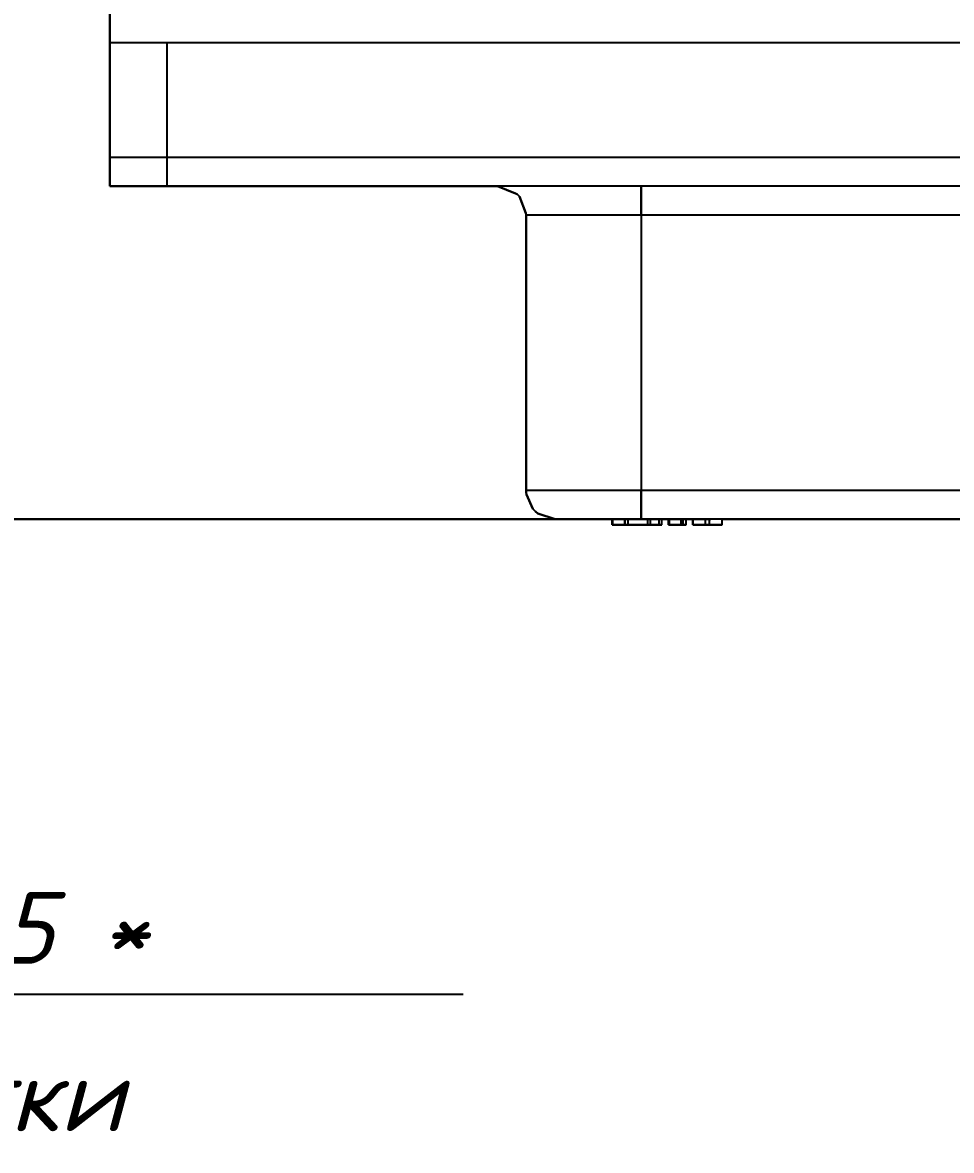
# Model space of a CAD drawing. Header units: inches. Extents: x 5 to 589, y -420 to -5.
# Drawn here: x 71.06 to 103.41, y -215.99 to -176.69 of the extents above; entities that cross this region are included whole.
import ezdxf

# ---------------------------------------------------------------- set-up
doc = ezdxf.new("R2010")
doc.units = ezdxf.units.IN
doc.header["$MEASUREMENT"] = 0
doc.styles.add('ISOCPEUR1', font='isocpeui.ttf', dxfattribs={"height": 4.7625})

msp = doc.modelspace()

# ---------------------------------------------------------------- linework, layer by layer
at = {"color": 7, "true_color": 0xffffff}
for p, q in [((74.093, -173.794), (74.093, -177.394)), ((74.093, -177.394), (74.093, -173.794)), ((74.093, -173.794), (74.093, -177.394)), ((74.093, -177.394), (74.093, -173.794)), ((74.093, -177.394), (74.093, -181.394)), ((74.143, -177.394), (74.093, -177.394)), ((74.093, -181.394), (74.093, -177.394)), ((74.093, -177.394), (74.093, -181.394)), ((74.143, -177.394), (74.093, -177.394)), ((74.093, -181.394), (74.093, -177.394)), ((74.291, -177.394), (74.143, -177.394)), ((135.723, -177.394), (74.143, -177.394)), ((74.291, -177.394), (74.143, -177.394)), ((135.723, -177.394), (74.143, -177.394)), ((74.529, -177.394), (74.291, -177.394)), ((74.529, -177.394), (74.291, -177.394)), ((74.845, -177.394), (74.529, -177.394)), ((74.845, -177.394), (74.529, -177.394)), ((75.225, -177.394), (74.845, -177.394)), ((75.225, -177.394), (74.845, -177.394)), ((75.647, -177.394), (75.225, -177.394)), ((75.647, -177.394), (75.225, -177.394)), ((76.093, -177.394), (75.647, -177.394)), ((76.093, -177.394), (75.647, -177.394)), ((133.773, -177.394), (76.093, -177.394)), ((76.093, -181.394), (76.093, -177.394)), ((133.773, -177.394), (76.093, -177.394)), ((76.093, -181.394), (76.093, -177.394)), ((74.093, -181.394), (74.093, -182.394)), ((74.143, -181.394), (74.093, -181.394)), ((74.093, -182.394), (74.093, -181.394)), ((74.143, -181.394), (74.093, -181.394)), ((74.093, -181.394), (74.093, -182.394)), ((74.143, -181.394), (74.093, -181.394)), ((74.093, -182.394), (74.093, -181.394)), ((74.143, -181.394), (74.093, -181.394)), ((74.291, -181.394), (74.143, -181.394)), ((74.291, -181.394), (74.143, -181.394)), ((74.291, -181.394), (74.143, -181.394)), ((74.291, -181.394), (74.143, -181.394)), ((74.529, -181.394), (74.291, -181.394)), ((74.529, -181.394), (74.291, -181.394)), ((74.529, -181.394), (74.291, -181.394)), ((74.529, -181.394), (74.291, -181.394)), ((74.845, -181.394), (74.529, -181.394)), ((74.845, -181.394), (74.529, -181.394)), ((74.845, -181.394), (74.529, -181.394)), ((74.845, -181.394), (74.529, -181.394)), ((75.225, -181.394), (74.845, -181.394)), ((75.225, -181.394), (74.845, -181.394)), ((75.225, -181.394), (74.845, -181.394)), ((75.225, -181.394), (74.845, -181.394)), ((75.647, -181.394), (75.225, -181.394)), ((75.647, -181.394), (75.225, -181.394)), ((75.647, -181.394), (75.225, -181.394)), ((75.647, -181.394), (75.225, -181.394)), ((76.093, -181.394), (75.647, -181.394)), ((76.093, -181.394), (75.647, -181.394)), ((76.093, -181.394), (75.647, -181.394)), ((76.093, -181.394), (75.647, -181.394)), ((133.773, -181.394), (76.093, -181.394)), ((133.773, -181.394), (76.093, -181.394)), ((76.093, -182.394), (76.093, -181.394)), ((133.773, -181.394), (76.093, -181.394)), ((133.773, -181.394), (76.093, -181.394)), ((76.093, -182.394), (76.093, -181.394)), ((74.093, -182.394), (76.093, -182.394)), ((74.143, -182.394), (74.093, -182.394)), ((74.093, -182.394), (76.093, -182.394)), ((74.143, -182.394), (74.093, -182.394)), ((74.291, -182.394), (74.143, -182.394)), ((74.291, -182.394), (74.143, -182.394)), ((74.529, -182.394), (74.291, -182.394)), ((74.529, -182.394), (74.291, -182.394)), ((74.845, -182.394), (74.529, -182.394)), ((74.845, -182.394), (74.529, -182.394)), ((75.225, -182.394), (74.845, -182.394)), ((75.225, -182.394), (74.845, -182.394)), ((75.647, -182.394), (75.225, -182.394)), ((75.647, -182.394), (75.225, -182.394)), ((76.093, -182.394), (75.647, -182.394)), ((76.093, -182.394), (75.647, -182.394)), ((76.093, -182.394), (87.603, -182.394)), ((133.773, -182.394), (76.093, -182.394)), ((76.093, -182.394), (87.603, -182.394)), ((133.773, -182.394), (76.093, -182.394)), ((87.603, -182.394), (88.227, -182.644)), ((88.227, -182.644), (87.603, -182.394)), ((87.603, -182.394), (88.227, -182.644)), ((88.227, -182.644), (87.603, -182.394)), ((88.227, -182.644), (88.291, -182.668)), ((88.291, -182.668), (88.227, -182.644)), ((88.227, -182.644), (88.291, -182.668)), ((88.291, -182.668), (88.227, -182.644)), ((88.291, -182.668), (88.325, -182.702)), ((88.325, -182.702), (88.291, -182.668)), ((88.291, -182.668), (88.325, -182.702)), ((88.325, -182.702), (88.291, -182.668)), ((88.325, -182.702), (88.349, -182.728)), ((88.349, -182.728), (88.325, -182.702)), ((88.325, -182.702), (88.349, -182.728)), ((88.349, -182.728), (88.325, -182.702)), ((88.349, -182.728), (88.371, -182.754)), ((88.371, -182.754), (88.349, -182.728)), ((88.349, -182.728), (88.371, -182.754)), ((88.371, -182.754), (88.349, -182.728)), ((88.371, -182.754), (88.587, -183.328)), ((88.587, -183.328), (88.371, -182.754)), ((88.371, -182.754), (88.587, -183.328)), ((88.587, -183.328), (88.371, -182.754)), ((92.603, -182.394), (92.603, -193.968)), ((92.603, -182.418), (92.603, -182.394)), ((92.603, -182.394), (92.603, -193.968)), ((92.603, -182.418), (92.603, -182.394)), ((92.603, -182.492), (92.603, -182.418)), ((92.603, -182.492), (92.603, -182.418)), ((92.603, -182.612), (92.603, -182.492)), ((92.603, -182.612), (92.603, -182.492)), ((92.603, -182.77), (92.603, -182.612)), ((92.603, -182.77), (92.603, -182.612)), ((92.603, -182.96), (92.603, -182.77)), ((92.603, -182.96), (92.603, -182.77)), ((92.603, -183.172), (92.603, -182.96)), ((92.603, -183.172), (92.603, -182.96)), ((88.587, -183.328), (88.603, -183.394)), ((88.603, -183.394), (88.587, -183.328)), ((88.587, -183.328), (88.603, -183.394)), ((88.603, -183.394), (88.587, -183.328)), ((88.603, -183.394), (88.603, -192.994)), ((88.615, -183.394), (88.603, -183.394)), ((88.603, -186.41), (88.603, -183.394)), ((88.603, -183.394), (88.603, -192.994)), ((88.615, -183.394), (88.603, -183.394)), ((88.603, -186.41), (88.603, -183.394)), ((88.815, -183.394), (88.615, -183.394)), ((88.815, -183.394), (88.615, -183.394)), ((89.247, -183.394), (88.815, -183.394)), ((89.247, -183.394), (88.815, -183.394)), ((89.887, -183.394), (89.247, -183.394)), ((89.887, -183.394), (89.247, -183.394)), ((90.693, -183.394), (89.887, -183.394)), ((90.693, -183.394), (89.887, -183.394)), ((91.617, -183.394), (90.693, -183.394)), ((91.617, -183.394), (90.693, -183.394)), ((92.603, -183.394), (91.617, -183.394)), ((92.603, -183.394), (91.617, -183.394)), ((92.603, -183.394), (92.603, -183.172)), ((92.603, -183.394), (92.603, -183.172)), ((92.603, -183.394), (92.603, -192.994)), ((117.263, -183.394), (92.603, -183.394)), ((92.603, -183.394), (92.603, -192.994)), ((117.263, -183.394), (92.603, -183.394)), ((88.603, -192.994), (88.603, -186.41)), ((88.603, -192.994), (88.603, -186.41)), ((88.603, -192.994), (88.605, -193.064)), ((88.615, -192.994), (88.603, -192.994)), ((88.605, -193.064), (88.603, -192.994)), ((88.603, -192.994), (88.605, -193.064)), ((88.615, -192.994), (88.603, -192.994)), ((88.605, -193.064), (88.603, -192.994)), ((88.605, -193.064), (88.613, -193.138)), ((88.613, -193.138), (88.605, -193.064)), ((88.605, -193.064), (88.613, -193.138)), ((88.613, -193.138), (88.605, -193.064)), ((88.613, -193.138), (88.837, -193.638)), ((88.837, -193.638), (88.613, -193.138)), ((88.613, -193.138), (88.837, -193.638)), ((88.837, -193.638), (88.613, -193.138)), ((88.815, -192.994), (88.615, -192.994)), ((88.815, -192.994), (88.615, -192.994)), ((89.247, -192.994), (88.815, -192.994)), ((89.247, -192.994), (88.815, -192.994)), ((89.887, -192.994), (89.247, -192.994)), ((89.887, -192.994), (89.247, -192.994)), ((90.693, -192.994), (89.887, -192.994)), ((90.693, -192.994), (89.887, -192.994)), ((91.617, -192.994), (90.693, -192.994)), ((91.617, -192.994), (90.693, -192.994)), ((92.603, -192.994), (91.617, -192.994)), ((92.603, -192.994), (91.617, -192.994)), ((117.263, -192.994), (92.603, -192.994)), ((92.603, -193.216), (92.603, -192.994)), ((117.263, -192.994), (92.603, -192.994)), ((92.603, -193.216), (92.603, -192.994)), ((92.603, -193.428), (92.603, -193.216)), ((92.603, -193.428), (92.603, -193.216)), ((88.837, -193.638), (88.873, -193.678)), ((88.873, -193.678), (88.837, -193.638)), ((88.837, -193.638), (88.873, -193.678)), ((88.873, -193.678), (88.837, -193.638)), ((88.873, -193.678), (88.923, -193.726)), ((88.923, -193.726), (88.873, -193.678)), ((88.873, -193.678), (88.923, -193.726)), ((88.923, -193.726), (88.873, -193.678)), ((88.923, -193.726), (89.003, -193.794)), ((89.003, -193.794), (88.923, -193.726)), ((88.923, -193.726), (89.003, -193.794)), ((89.003, -193.794), (88.923, -193.726)), ((92.603, -193.618), (92.603, -193.428)), ((92.603, -193.618), (92.603, -193.428)), ((92.603, -193.776), (92.603, -193.618)), ((92.603, -193.776), (92.603, -193.618)), ((92.603, -193.894), (92.603, -193.776)), ((92.603, -193.894), (92.603, -193.776)), ((89.003, -193.794), (89.611, -193.994)), ((89.611, -193.994), (89.003, -193.794)), ((89.003, -193.794), (89.611, -193.994)), ((89.611, -193.994), (89.003, -193.794)), ((89.611, -193.994), (91.595, -193.994)), ((89.741, -193.994), (89.611, -193.994)), ((89.611, -193.994), (91.595, -193.994)), ((89.741, -193.994), (89.611, -193.994)), ((90.009, -193.994), (89.741, -193.994)), ((90.009, -193.994), (89.741, -193.994)), ((90.413, -193.994), (90.009, -193.994)), ((90.413, -193.994), (90.009, -193.994)), ((90.923, -193.994), (90.413, -193.994)), ((90.923, -193.994), (90.413, -193.994)), ((90.923, -193.994), (90.413, -193.994)), ((90.923, -193.994), (90.413, -193.994)), ((91.499, -193.994), (90.923, -193.994)), ((91.499, -193.994), (90.923, -193.994)), ((92.059, -193.994), (91.499, -193.994)), ((92.059, -193.994), (91.499, -193.994)), ((91.595, -193.994), (91.595, -194.194)), ((91.595, -194.194), (91.595, -193.994)), ((91.595, -193.994), (91.595, -194.194)), ((91.595, -194.194), (91.595, -193.994)), ((91.621, -194.194), (91.621, -193.994)), ((91.621, -194.194), (91.621, -193.994)), ((92.037, -194.194), (92.037, -193.994)), ((92.037, -194.194), (92.037, -193.994)), ((92.049, -194.194), (92.049, -193.994)), ((92.049, -194.194), (92.049, -193.994)), ((92.603, -193.994), (92.059, -193.994)), ((92.603, -193.994), (92.059, -193.994)), ((92.149, -194.194), (92.149, -193.994)), ((92.149, -194.194), (92.149, -193.994)), ((92.603, -193.968), (92.603, -193.894)), ((92.603, -193.968), (92.603, -193.894)), ((92.603, -193.994), (92.603, -193.968)), ((92.603, -193.994), (92.603, -193.968)), ((117.263, -193.994), (92.603, -193.994)), ((117.263, -193.994), (92.603, -193.994)), ((92.839, -194.194), (92.839, -193.994)), ((92.839, -194.194), (92.839, -193.994)), ((92.937, -194.194), (92.937, -193.994)), ((92.937, -194.194), (92.937, -193.994)), ((93.229, -194.194), (93.229, -193.994)), ((93.229, -194.194), (93.229, -193.994)), ((93.327, -194.194), (93.327, -193.994)), ((93.327, -193.994), (93.561, -193.994)), ((93.327, -194.194), (93.327, -193.994)), ((93.327, -194.194), (93.327, -193.994)), ((93.327, -193.994), (93.561, -193.994)), ((93.327, -194.194), (93.327, -193.994)), ((93.561, -193.994), (93.561, -194.194)), ((93.561, -194.194), (93.561, -193.994)), ((93.561, -193.994), (93.561, -194.194)), ((93.561, -194.194), (93.561, -193.994)), ((93.589, -194.194), (93.589, -193.994)), ((93.589, -194.194), (93.589, -193.994)), ((94.003, -194.194), (94.003, -193.994)), ((94.003, -194.194), (94.003, -193.994)), ((94.071, -194.194), (94.071, -193.994)), ((94.071, -194.194), (94.071, -193.994)), ((94.171, -194.194), (94.171, -193.994)), ((94.171, -193.994), (94.407, -193.994)), ((94.171, -194.194), (94.171, -193.994)), ((94.171, -194.194), (94.171, -193.994)), ((94.171, -193.994), (94.407, -193.994)), ((94.171, -194.194), (94.171, -193.994)), ((94.407, -193.994), (94.407, -194.194)), ((94.407, -194.194), (94.407, -193.994)), ((94.407, -193.994), (94.407, -194.194)), ((94.407, -194.194), (94.407, -193.994)), ((94.849, -194.194), (94.849, -193.994)), ((94.849, -194.194), (94.849, -193.994)), ((94.989, -194.194), (94.989, -193.994)), ((94.989, -194.194), (94.989, -193.994)), ((95.433, -194.194), (95.433, -193.994)), ((95.433, -193.994), (115.481, -193.994)), ((95.433, -194.194), (95.433, -193.994)), ((95.433, -194.194), (95.433, -193.994)), ((95.433, -193.994), (115.481, -193.994)), ((95.433, -194.194), (95.433, -193.994)), ((91.595, -194.194), (91.621, -194.194)), ((91.621, -194.194), (91.595, -194.194)), ((91.595, -194.194), (91.621, -194.194)), ((91.621, -194.194), (91.595, -194.194)), ((91.621, -194.194), (92.037, -194.194)), ((92.037, -194.194), (91.621, -194.194)), ((91.621, -194.194), (92.037, -194.194)), ((92.037, -194.194), (91.621, -194.194)), ((92.037, -194.194), (92.049, -194.194)), ((92.075, -194.194), (92.037, -194.194)), ((92.037, -194.194), (92.049, -194.194)), ((92.075, -194.194), (92.037, -194.194)), ((92.049, -194.194), (92.149, -194.194)), ((92.075, -194.194), (92.049, -194.194)), ((92.049, -194.194), (92.149, -194.194)), ((92.075, -194.194), (92.049, -194.194)), ((92.149, -194.194), (92.075, -194.194)), ((92.149, -194.194), (92.075, -194.194)), ((92.149, -194.194), (92.839, -194.194)), ((92.839, -194.194), (92.149, -194.194)), ((92.149, -194.194), (92.839, -194.194)), ((92.839, -194.194), (92.149, -194.194)), ((92.839, -194.194), (92.937, -194.194)), ((93.229, -194.194), (92.839, -194.194)), ((92.907, -194.194), (92.839, -194.194)), ((92.839, -194.194), (92.937, -194.194)), ((93.229, -194.194), (92.839, -194.194)), ((92.907, -194.194), (92.839, -194.194)), ((92.937, -194.194), (92.907, -194.194)), ((92.937, -194.194), (92.907, -194.194)), ((92.937, -194.194), (93.229, -194.194)), ((92.937, -194.194), (93.229, -194.194)), ((93.229, -194.194), (93.327, -194.194)), ((93.297, -194.194), (93.229, -194.194)), ((93.229, -194.194), (93.327, -194.194)), ((93.297, -194.194), (93.229, -194.194)), ((93.327, -194.194), (93.297, -194.194)), ((93.327, -194.194), (93.297, -194.194)), ((93.561, -194.194), (93.589, -194.194)), ((93.589, -194.194), (93.561, -194.194)), ((93.561, -194.194), (93.589, -194.194)), ((93.589, -194.194), (93.561, -194.194)), ((93.589, -194.194), (94.003, -194.194)), ((94.003, -194.194), (93.589, -194.194)), ((93.589, -194.194), (94.003, -194.194)), ((94.003, -194.194), (93.589, -194.194)), ((94.003, -194.194), (94.071, -194.194)), ((94.071, -194.194), (94.003, -194.194)), ((94.003, -194.194), (94.071, -194.194)), ((94.071, -194.194), (94.003, -194.194)), ((94.071, -194.194), (94.171, -194.194)), ((94.145, -194.194), (94.071, -194.194)), ((94.071, -194.194), (94.171, -194.194)), ((94.145, -194.194), (94.071, -194.194)), ((94.171, -194.194), (94.145, -194.194)), ((94.171, -194.194), (94.145, -194.194)), ((94.407, -194.194), (94.849, -194.194)), ((94.423, -194.194), (94.407, -194.194)), ((94.407, -194.194), (94.849, -194.194)), ((94.423, -194.194), (94.407, -194.194)), ((94.453, -194.194), (94.423, -194.194)), ((94.453, -194.194), (94.423, -194.194)), ((94.521, -194.194), (94.453, -194.194)), ((94.521, -194.194), (94.453, -194.194)), ((94.615, -194.194), (94.521, -194.194)), ((94.615, -194.194), (94.521, -194.194)), ((94.725, -194.194), (94.615, -194.194)), ((94.725, -194.194), (94.615, -194.194)), ((94.849, -194.194), (94.725, -194.194)), ((94.849, -194.194), (94.725, -194.194)), ((94.849, -194.194), (94.989, -194.194)), ((94.989, -194.194), (94.849, -194.194)), ((94.849, -194.194), (94.989, -194.194)), ((94.989, -194.194), (94.849, -194.194)), ((94.989, -194.194), (95.433, -194.194)), ((95.113, -194.194), (94.989, -194.194)), ((94.989, -194.194), (95.433, -194.194)), ((95.113, -194.194), (94.989, -194.194)), ((95.189, -194.194), (95.113, -194.194)), ((95.189, -194.194), (95.113, -194.194)), ((95.285, -194.194), (95.189, -194.194)), ((95.285, -194.194), (95.189, -194.194)), ((95.367, -194.194), (95.285, -194.194)), ((95.367, -194.194), (95.285, -194.194)), ((95.417, -194.194), (95.367, -194.194)), ((95.417, -194.194), (95.367, -194.194)), ((95.433, -194.194), (95.417, -194.194)), ((95.433, -194.194), (95.417, -194.194))]:
    msp.add_line(p, q, dxfattribs=at)
at = {"color": 18, "true_color": 0x000000}
for p, q in [((74.093, -173.794), (74.093, -177.394)), ((74.093, -177.394), (74.093, -173.794)), ((74.093, -173.794), (74.093, -177.394)), ((74.093, -177.394), (74.093, -173.794)), ((74.093, -177.394), (74.093, -181.394)), ((74.143, -177.394), (74.093, -177.394)), ((74.093, -181.394), (74.093, -177.394)), ((74.093, -177.394), (74.093, -181.394)), ((74.143, -177.394), (74.093, -177.394)), ((74.093, -181.394), (74.093, -177.394)), ((74.291, -177.394), (74.143, -177.394)), ((135.723, -177.394), (74.143, -177.394)), ((74.291, -177.394), (74.143, -177.394)), ((135.723, -177.394), (74.143, -177.394)), ((74.529, -177.394), (74.291, -177.394)), ((74.529, -177.394), (74.291, -177.394)), ((74.845, -177.394), (74.529, -177.394)), ((74.845, -177.394), (74.529, -177.394)), ((75.225, -177.394), (74.845, -177.394)), ((75.225, -177.394), (74.845, -177.394)), ((75.647, -177.394), (75.225, -177.394)), ((75.647, -177.394), (75.225, -177.394)), ((76.093, -177.394), (75.647, -177.394)), ((76.093, -177.394), (75.647, -177.394)), ((133.773, -177.394), (76.093, -177.394)), ((76.093, -181.394), (76.093, -177.394)), ((133.773, -177.394), (76.093, -177.394)), ((76.093, -181.394), (76.093, -177.394)), ((74.093, -181.394), (74.093, -182.394)), ((74.143, -181.394), (74.093, -181.394)), ((74.093, -182.394), (74.093, -181.394)), ((74.143, -181.394), (74.093, -181.394)), ((74.093, -181.394), (74.093, -182.394)), ((74.143, -181.394), (74.093, -181.394)), ((74.093, -182.394), (74.093, -181.394)), ((74.143, -181.394), (74.093, -181.394)), ((74.291, -181.394), (74.143, -181.394)), ((74.291, -181.394), (74.143, -181.394)), ((74.291, -181.394), (74.143, -181.394)), ((74.291, -181.394), (74.143, -181.394)), ((74.529, -181.394), (74.291, -181.394)), ((74.529, -181.394), (74.291, -181.394)), ((74.529, -181.394), (74.291, -181.394)), ((74.529, -181.394), (74.291, -181.394)), ((74.845, -181.394), (74.529, -181.394)), ((74.845, -181.394), (74.529, -181.394)), ((74.845, -181.394), (74.529, -181.394)), ((74.845, -181.394), (74.529, -181.394)), ((75.225, -181.394), (74.845, -181.394)), ((75.225, -181.394), (74.845, -181.394)), ((75.225, -181.394), (74.845, -181.394)), ((75.225, -181.394), (74.845, -181.394)), ((75.647, -181.394), (75.225, -181.394)), ((75.647, -181.394), (75.225, -181.394)), ((75.647, -181.394), (75.225, -181.394)), ((75.647, -181.394), (75.225, -181.394)), ((76.093, -181.394), (75.647, -181.394)), ((76.093, -181.394), (75.647, -181.394)), ((76.093, -181.394), (75.647, -181.394)), ((76.093, -181.394), (75.647, -181.394)), ((133.773, -181.394), (76.093, -181.394)), ((133.773, -181.394), (76.093, -181.394)), ((76.093, -182.394), (76.093, -181.394)), ((133.773, -181.394), (76.093, -181.394)), ((133.773, -181.394), (76.093, -181.394)), ((76.093, -182.394), (76.093, -181.394)), ((74.093, -182.394), (76.093, -182.394)), ((74.143, -182.394), (74.093, -182.394)), ((74.093, -182.394), (76.093, -182.394)), ((74.143, -182.394), (74.093, -182.394)), ((74.291, -182.394), (74.143, -182.394)), ((74.291, -182.394), (74.143, -182.394)), ((74.529, -182.394), (74.291, -182.394)), ((74.529, -182.394), (74.291, -182.394)), ((74.845, -182.394), (74.529, -182.394)), ((74.845, -182.394), (74.529, -182.394)), ((75.225, -182.394), (74.845, -182.394)), ((75.225, -182.394), (74.845, -182.394)), ((75.647, -182.394), (75.225, -182.394)), ((75.647, -182.394), (75.225, -182.394)), ((76.093, -182.394), (75.647, -182.394)), ((76.093, -182.394), (75.647, -182.394)), ((76.093, -182.394), (87.603, -182.394)), ((133.773, -182.394), (76.093, -182.394)), ((76.093, -182.394), (87.603, -182.394)), ((133.773, -182.394), (76.093, -182.394)), ((87.603, -182.394), (88.227, -182.644)), ((88.227, -182.644), (87.603, -182.394)), ((87.603, -182.394), (88.227, -182.644)), ((88.227, -182.644), (87.603, -182.394)), ((88.227, -182.644), (88.291, -182.668)), ((88.291, -182.668), (88.227, -182.644)), ((88.227, -182.644), (88.291, -182.668)), ((88.291, -182.668), (88.227, -182.644)), ((88.291, -182.668), (88.325, -182.702)), ((88.325, -182.702), (88.291, -182.668)), ((88.291, -182.668), (88.325, -182.702)), ((88.325, -182.702), (88.291, -182.668)), ((88.325, -182.702), (88.349, -182.728)), ((88.349, -182.728), (88.325, -182.702)), ((88.325, -182.702), (88.349, -182.728)), ((88.349, -182.728), (88.325, -182.702)), ((88.349, -182.728), (88.371, -182.754)), ((88.371, -182.754), (88.349, -182.728)), ((88.349, -182.728), (88.371, -182.754)), ((88.371, -182.754), (88.349, -182.728)), ((88.371, -182.754), (88.587, -183.328)), ((88.587, -183.328), (88.371, -182.754)), ((88.371, -182.754), (88.587, -183.328)), ((88.587, -183.328), (88.371, -182.754)), ((92.603, -182.394), (92.603, -193.968)), ((92.603, -182.418), (92.603, -182.394)), ((92.603, -182.394), (92.603, -193.968)), ((92.603, -182.418), (92.603, -182.394)), ((92.603, -182.492), (92.603, -182.418)), ((92.603, -182.492), (92.603, -182.418)), ((92.603, -182.612), (92.603, -182.492)), ((92.603, -182.612), (92.603, -182.492)), ((92.603, -182.77), (92.603, -182.612)), ((92.603, -182.77), (92.603, -182.612)), ((92.603, -182.96), (92.603, -182.77)), ((92.603, -182.96), (92.603, -182.77)), ((92.603, -183.172), (92.603, -182.96)), ((92.603, -183.172), (92.603, -182.96)), ((88.587, -183.328), (88.603, -183.394)), ((88.603, -183.394), (88.587, -183.328)), ((88.587, -183.328), (88.603, -183.394)), ((88.603, -183.394), (88.587, -183.328)), ((88.603, -183.394), (88.603, -192.994)), ((88.615, -183.394), (88.603, -183.394)), ((88.603, -186.41), (88.603, -183.394)), ((88.603, -183.394), (88.603, -192.994)), ((88.615, -183.394), (88.603, -183.394)), ((88.603, -186.41), (88.603, -183.394)), ((88.815, -183.394), (88.615, -183.394)), ((88.815, -183.394), (88.615, -183.394)), ((89.247, -183.394), (88.815, -183.394)), ((89.247, -183.394), (88.815, -183.394)), ((89.887, -183.394), (89.247, -183.394)), ((89.887, -183.394), (89.247, -183.394)), ((90.693, -183.394), (89.887, -183.394)), ((90.693, -183.394), (89.887, -183.394)), ((91.617, -183.394), (90.693, -183.394)), ((91.617, -183.394), (90.693, -183.394)), ((92.603, -183.394), (91.617, -183.394)), ((92.603, -183.394), (91.617, -183.394)), ((92.603, -183.394), (92.603, -183.172)), ((92.603, -183.394), (92.603, -183.172)), ((92.603, -183.394), (92.603, -192.994)), ((117.263, -183.394), (92.603, -183.394)), ((92.603, -183.394), (92.603, -192.994)), ((117.263, -183.394), (92.603, -183.394)), ((88.603, -192.994), (88.603, -186.41)), ((88.603, -192.994), (88.603, -186.41)), ((88.603, -192.994), (88.605, -193.064)), ((88.615, -192.994), (88.603, -192.994)), ((88.605, -193.064), (88.603, -192.994)), ((88.603, -192.994), (88.605, -193.064)), ((88.615, -192.994), (88.603, -192.994)), ((88.605, -193.064), (88.603, -192.994)), ((88.605, -193.064), (88.613, -193.138)), ((88.613, -193.138), (88.605, -193.064)), ((88.605, -193.064), (88.613, -193.138)), ((88.613, -193.138), (88.605, -193.064)), ((88.613, -193.138), (88.837, -193.638)), ((88.837, -193.638), (88.613, -193.138)), ((88.613, -193.138), (88.837, -193.638)), ((88.837, -193.638), (88.613, -193.138)), ((88.815, -192.994), (88.615, -192.994)), ((88.815, -192.994), (88.615, -192.994)), ((89.247, -192.994), (88.815, -192.994)), ((89.247, -192.994), (88.815, -192.994)), ((89.887, -192.994), (89.247, -192.994)), ((89.887, -192.994), (89.247, -192.994)), ((90.693, -192.994), (89.887, -192.994)), ((90.693, -192.994), (89.887, -192.994)), ((91.617, -192.994), (90.693, -192.994)), ((91.617, -192.994), (90.693, -192.994)), ((92.603, -192.994), (91.617, -192.994)), ((92.603, -192.994), (91.617, -192.994)), ((117.263, -192.994), (92.603, -192.994)), ((92.603, -193.216), (92.603, -192.994)), ((117.263, -192.994), (92.603, -192.994)), ((92.603, -193.216), (92.603, -192.994)), ((92.603, -193.428), (92.603, -193.216)), ((92.603, -193.428), (92.603, -193.216)), ((88.837, -193.638), (88.873, -193.678)), ((88.873, -193.678), (88.837, -193.638)), ((88.837, -193.638), (88.873, -193.678)), ((88.873, -193.678), (88.837, -193.638)), ((88.873, -193.678), (88.923, -193.726)), ((88.923, -193.726), (88.873, -193.678)), ((88.873, -193.678), (88.923, -193.726)), ((88.923, -193.726), (88.873, -193.678)), ((88.923, -193.726), (89.003, -193.794)), ((89.003, -193.794), (88.923, -193.726)), ((88.923, -193.726), (89.003, -193.794)), ((89.003, -193.794), (88.923, -193.726)), ((92.603, -193.618), (92.603, -193.428)), ((92.603, -193.618), (92.603, -193.428)), ((92.603, -193.776), (92.603, -193.618)), ((92.603, -193.776), (92.603, -193.618)), ((92.603, -193.894), (92.603, -193.776)), ((92.603, -193.894), (92.603, -193.776)), ((95.033, -193.994), (32.051, -193.994)), ((32.051, -193.994), (95.033, -193.994)), ((89.003, -193.794), (89.611, -193.994)), ((89.611, -193.994), (89.003, -193.794)), ((89.003, -193.794), (89.611, -193.994)), ((89.611, -193.994), (89.003, -193.794)), ((89.611, -193.994), (91.595, -193.994)), ((89.741, -193.994), (89.611, -193.994)), ((89.611, -193.994), (91.595, -193.994)), ((89.741, -193.994), (89.611, -193.994)), ((90.009, -193.994), (89.741, -193.994)), ((90.009, -193.994), (89.741, -193.994)), ((90.413, -193.994), (90.009, -193.994)), ((90.413, -193.994), (90.009, -193.994)), ((90.923, -193.994), (90.413, -193.994)), ((90.923, -193.994), (90.413, -193.994)), ((90.923, -193.994), (90.413, -193.994)), ((90.923, -193.994), (90.413, -193.994)), ((91.499, -193.994), (90.923, -193.994)), ((91.499, -193.994), (90.923, -193.994)), ((92.059, -193.994), (91.499, -193.994)), ((92.059, -193.994), (91.499, -193.994)), ((91.595, -193.994), (91.595, -194.194)), ((91.595, -194.194), (91.595, -193.994)), ((91.595, -193.994), (91.595, -194.194)), ((91.595, -194.194), (91.595, -193.994)), ((91.621, -194.194), (91.621, -193.994)), ((91.621, -194.194), (91.621, -193.994)), ((92.037, -194.194), (92.037, -193.994)), ((92.037, -194.194), (92.037, -193.994)), ((92.049, -194.194), (92.049, -193.994)), ((92.049, -194.194), (92.049, -193.994)), ((92.603, -193.994), (92.059, -193.994)), ((92.603, -193.994), (92.059, -193.994)), ((92.149, -194.194), (92.149, -193.994)), ((92.149, -194.194), (92.149, -193.994)), ((92.603, -193.968), (92.603, -193.894)), ((92.603, -193.968), (92.603, -193.894)), ((92.603, -193.994), (92.603, -193.968)), ((92.603, -193.994), (92.603, -193.968)), ((117.263, -193.994), (92.603, -193.994)), ((117.263, -193.994), (92.603, -193.994)), ((92.839, -194.194), (92.839, -193.994)), ((92.839, -194.194), (92.839, -193.994)), ((92.937, -194.194), (92.937, -193.994)), ((92.937, -194.194), (92.937, -193.994)), ((93.229, -194.194), (93.229, -193.994)), ((93.229, -194.194), (93.229, -193.994)), ((93.327, -194.194), (93.327, -193.994)), ((93.327, -193.994), (93.561, -193.994)), ((93.327, -194.194), (93.327, -193.994)), ((93.327, -194.194), (93.327, -193.994)), ((93.327, -193.994), (93.561, -193.994)), ((93.327, -194.194), (93.327, -193.994)), ((93.561, -193.994), (93.561, -194.194)), ((93.561, -194.194), (93.561, -193.994)), ((93.561, -193.994), (93.561, -194.194)), ((93.561, -194.194), (93.561, -193.994)), ((93.589, -194.194), (93.589, -193.994)), ((93.589, -194.194), (93.589, -193.994)), ((94.003, -194.194), (94.003, -193.994)), ((94.003, -194.194), (94.003, -193.994)), ((94.071, -194.194), (94.071, -193.994)), ((94.071, -194.194), (94.071, -193.994)), ((94.171, -194.194), (94.171, -193.994)), ((94.171, -193.994), (94.407, -193.994)), ((94.171, -194.194), (94.171, -193.994)), ((94.171, -194.194), (94.171, -193.994)), ((94.171, -193.994), (94.407, -193.994)), ((94.171, -194.194), (94.171, -193.994)), ((94.407, -193.994), (94.407, -194.194)), ((94.407, -194.194), (94.407, -193.994)), ((94.407, -193.994), (94.407, -194.194)), ((94.407, -194.194), (94.407, -193.994)), ((94.849, -194.194), (94.849, -193.994)), ((94.849, -194.194), (94.849, -193.994)), ((94.989, -194.194), (94.989, -193.994)), ((94.989, -194.194), (94.989, -193.994)), ((95.433, -194.194), (95.433, -193.994)), ((95.433, -193.994), (115.481, -193.994)), ((95.433, -194.194), (95.433, -193.994)), ((95.433, -194.194), (95.433, -193.994)), ((95.433, -193.994), (115.481, -193.994)), ((95.433, -194.194), (95.433, -193.994)), ((91.595, -194.194), (91.621, -194.194)), ((91.621, -194.194), (91.595, -194.194)), ((91.595, -194.194), (91.621, -194.194)), ((91.621, -194.194), (91.595, -194.194)), ((91.621, -194.194), (92.037, -194.194)), ((92.037, -194.194), (91.621, -194.194)), ((91.621, -194.194), (92.037, -194.194)), ((92.037, -194.194), (91.621, -194.194)), ((92.037, -194.194), (92.049, -194.194)), ((92.075, -194.194), (92.037, -194.194)), ((92.037, -194.194), (92.049, -194.194)), ((92.075, -194.194), (92.037, -194.194)), ((92.049, -194.194), (92.149, -194.194)), ((92.075, -194.194), (92.049, -194.194)), ((92.049, -194.194), (92.149, -194.194)), ((92.075, -194.194), (92.049, -194.194)), ((92.149, -194.194), (92.075, -194.194)), ((92.149, -194.194), (92.075, -194.194)), ((92.149, -194.194), (92.839, -194.194)), ((92.839, -194.194), (92.149, -194.194)), ((92.149, -194.194), (92.839, -194.194)), ((92.839, -194.194), (92.149, -194.194)), ((92.839, -194.194), (92.937, -194.194)), ((93.229, -194.194), (92.839, -194.194)), ((92.907, -194.194), (92.839, -194.194)), ((92.839, -194.194), (92.937, -194.194)), ((93.229, -194.194), (92.839, -194.194)), ((92.907, -194.194), (92.839, -194.194)), ((92.937, -194.194), (92.907, -194.194)), ((92.937, -194.194), (92.907, -194.194)), ((92.937, -194.194), (93.229, -194.194)), ((92.937, -194.194), (93.229, -194.194)), ((93.229, -194.194), (93.327, -194.194)), ((93.297, -194.194), (93.229, -194.194)), ((93.229, -194.194), (93.327, -194.194)), ((93.297, -194.194), (93.229, -194.194)), ((93.327, -194.194), (93.297, -194.194)), ((93.327, -194.194), (93.297, -194.194)), ((93.561, -194.194), (93.589, -194.194)), ((93.589, -194.194), (93.561, -194.194)), ((93.561, -194.194), (93.589, -194.194)), ((93.589, -194.194), (93.561, -194.194)), ((93.589, -194.194), (94.003, -194.194)), ((94.003, -194.194), (93.589, -194.194)), ((93.589, -194.194), (94.003, -194.194)), ((94.003, -194.194), (93.589, -194.194)), ((94.003, -194.194), (94.071, -194.194)), ((94.071, -194.194), (94.003, -194.194)), ((94.003, -194.194), (94.071, -194.194)), ((94.071, -194.194), (94.003, -194.194)), ((94.071, -194.194), (94.171, -194.194)), ((94.145, -194.194), (94.071, -194.194)), ((94.071, -194.194), (94.171, -194.194)), ((94.145, -194.194), (94.071, -194.194)), ((94.171, -194.194), (94.145, -194.194)), ((94.171, -194.194), (94.145, -194.194)), ((94.407, -194.194), (94.849, -194.194)), ((94.423, -194.194), (94.407, -194.194)), ((94.407, -194.194), (94.849, -194.194)), ((94.423, -194.194), (94.407, -194.194)), ((94.453, -194.194), (94.423, -194.194)), ((94.453, -194.194), (94.423, -194.194)), ((94.521, -194.194), (94.453, -194.194)), ((94.521, -194.194), (94.453, -194.194)), ((94.615, -194.194), (94.521, -194.194)), ((94.615, -194.194), (94.521, -194.194)), ((94.725, -194.194), (94.615, -194.194)), ((94.725, -194.194), (94.615, -194.194)), ((94.849, -194.194), (94.725, -194.194)), ((94.849, -194.194), (94.725, -194.194)), ((94.849, -194.194), (94.989, -194.194)), ((94.989, -194.194), (94.849, -194.194)), ((94.849, -194.194), (94.989, -194.194)), ((94.989, -194.194), (94.849, -194.194)), ((94.989, -194.194), (95.433, -194.194)), ((95.113, -194.194), (94.989, -194.194)), ((94.989, -194.194), (95.433, -194.194)), ((95.113, -194.194), (94.989, -194.194)), ((95.189, -194.194), (95.113, -194.194)), ((95.189, -194.194), (95.113, -194.194)), ((95.285, -194.194), (95.189, -194.194)), ((95.285, -194.194), (95.189, -194.194)), ((95.367, -194.194), (95.285, -194.194)), ((95.367, -194.194), (95.285, -194.194)), ((95.417, -194.194), (95.367, -194.194)), ((95.417, -194.194), (95.367, -194.194)), ((95.433, -194.194), (95.417, -194.194)), ((95.433, -194.194), (95.417, -194.194)), ((86.409, -210.56), (61.433, -210.56))]:
    msp.add_line(p, q, dxfattribs=at)

# ---------------------------------------------------------------- texts
at = {"color": 18, "true_color": 0x000000, "style": 'ISOCPEUR1'}
for s, p in [('2,00х 45 *', (59.442, -209.49)), ('4 фаски', (61.906, -215.323))]:
    msp.add_text(s, height=2.5066, dxfattribs=at).set_placement(p)

doc.saveas('drawing.dxf')
